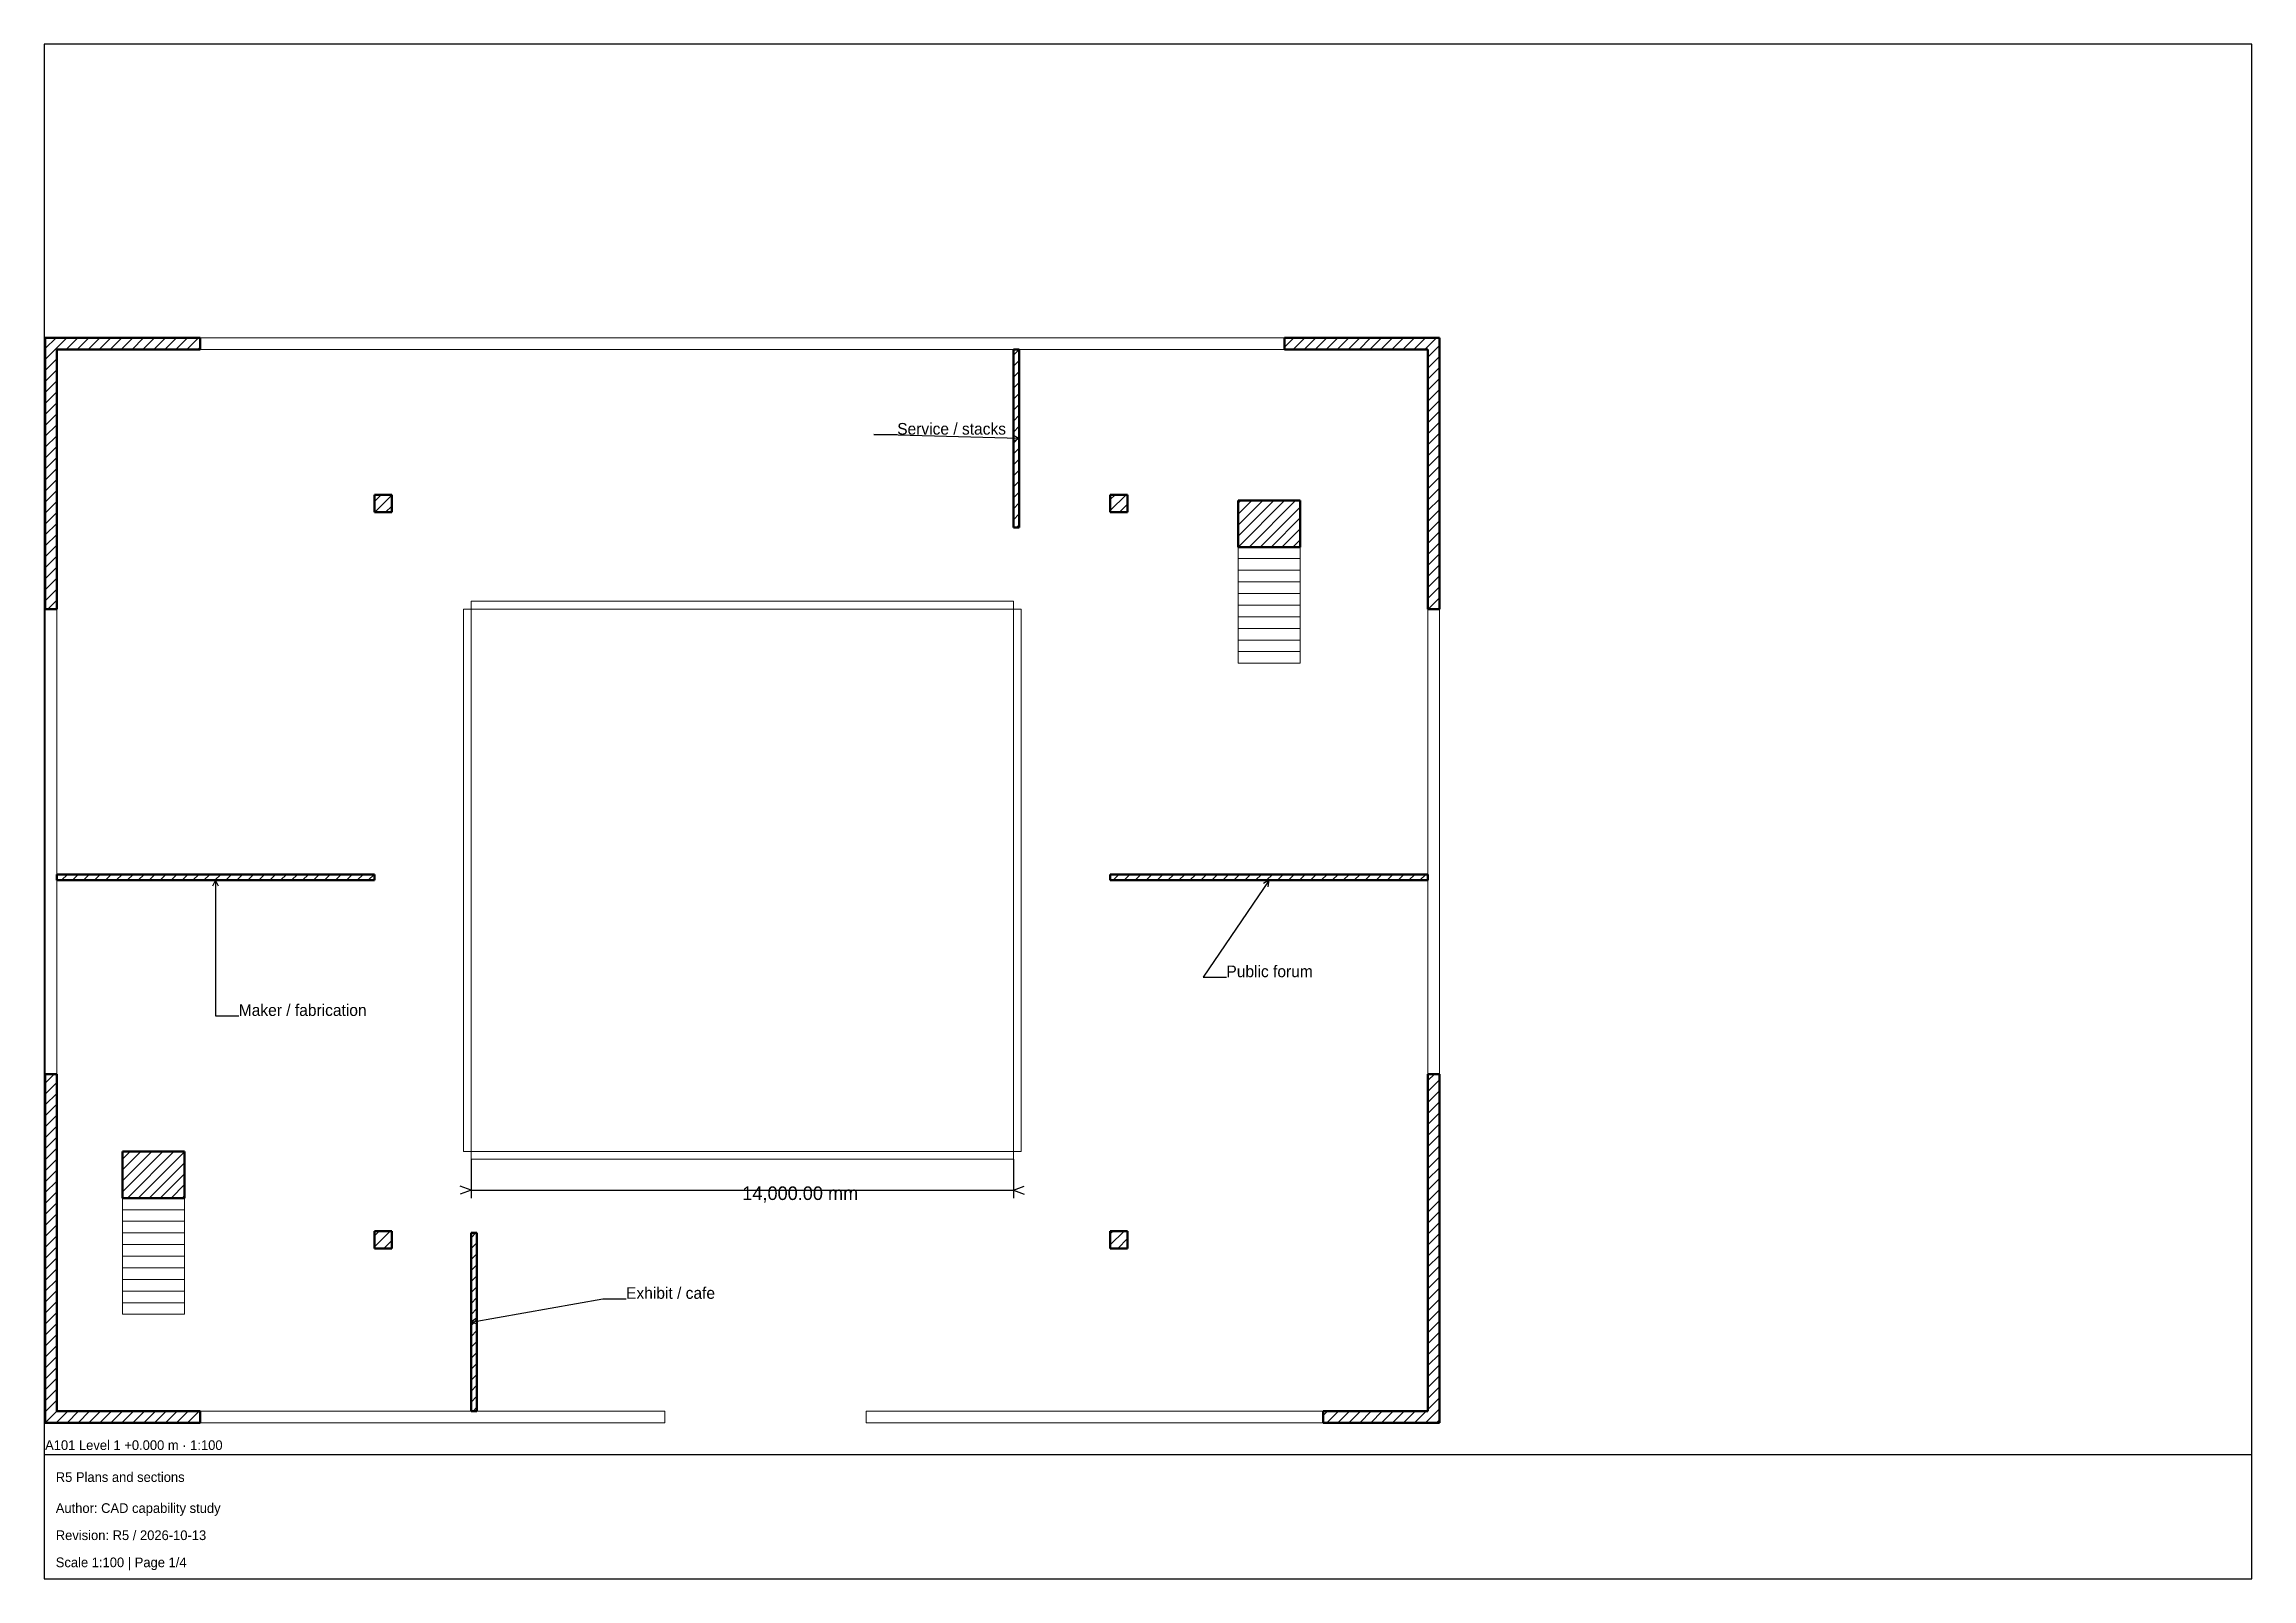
# Model space of a CAD drawing. Header units: millimetres. Extents: x 50012 to 50582, y 12 to 408.
import ezdxf

# ---------------------------------------------------------------- set-up
doc = ezdxf.new("R2010")
doc.units = ezdxf.units.MM
doc.layers.add('90 Derived drawings', color=7, linetype='CONTINUOUS', lineweight=25, true_color=0x202020)
doc.layers.add('Default', color=7, linetype='CONTINUOUS', lineweight=25, true_color=0x4f8cff)

msp = doc.modelspace()

# ---------------------------------------------------------------- linework, layer by layer
at = {"layer": '90 Derived drawings', "linetype": 'CONTINUOUS', "lineweight": 50, "true_color": 0x202020}
for p, q in [((50012.25, 332.25), (50012.25, 262.25)), ((50012.25, 332.25), (50052.25, 332.25)), ((50052.25, 332.25), (50052.25, 329.25)), ((50332.25, 332.25), (50332.25, 329.25)), ((50332.25, 332.25), (50372.25, 332.25)), ((50372.25, 332.25), (50372.25, 262.25)), ((50015.25, 329.25), (50015.25, 262.25)), ((50015.25, 329.25), (50052.25, 329.25)), ((50262.25, 329.25), (50262.25, 283.25)), ((50262.25, 329.25), (50263.75, 329.25)), ((50263.75, 329.25), (50263.75, 283.25)), ((50332.25, 329.25), (50369.25, 329.25)), ((50369.25, 329.25), (50369.25, 262.25)), ((50097.25, 291.75), (50097.25, 287.25)), ((50097.25, 291.75), (50101.75, 291.75)), ((50101.75, 291.75), (50101.75, 287.25)), ((50287.25, 291.75), (50287.25, 287.25)), ((50287.25, 291.75), (50291.75, 291.75)), ((50291.75, 291.75), (50291.75, 287.25)), ((50097.25, 287.25), (50101.75, 287.25)), ((50287.25, 287.25), (50291.75, 287.25)), ((50320.25, 290.25), (50320.25, 278.25)), ((50336.25, 290.25), (50320.25, 290.25)), ((50336.25, 290.25), (50336.25, 278.25)), ((50262.25, 283.25), (50263.75, 283.25)), ((50320.25, 278.25), (50336.25, 278.25)), ((50012.25, 262.25), (50015.25, 262.25)), ((50369.25, 262.25), (50372.25, 262.25)), ((50015.25, 193.75), (50015.25, 192.25)), ((50015.25, 193.75), (50097.25, 193.75)), ((50015.25, 192.25), (50097.25, 192.25)), ((50097.25, 193.75), (50097.25, 192.25)), ((50287.25, 193.75), (50287.25, 192.25)), ((50287.25, 193.75), (50369.25, 193.75)), ((50287.25, 192.25), (50369.25, 192.25)), ((50369.25, 193.75), (50369.25, 192.25)), ((50012.25, 142.25), (50012.25, 52.25)), ((50012.25, 142.25), (50015.25, 142.25)), ((50015.25, 142.25), (50015.25, 55.25)), ((50369.25, 142.25), (50369.25, 55.25)), ((50369.25, 142.25), (50372.25, 142.25)), ((50372.25, 142.25), (50372.25, 52.25)), ((50032.25, 122.25), (50032.25, 110.25)), ((50048.25, 122.25), (50032.25, 122.25)), ((50048.25, 122.25), (50048.25, 110.25)), ((50032.25, 110.25), (50048.25, 110.25)), ((50097.25, 101.75), (50097.25, 97.25)), ((50097.25, 101.75), (50101.75, 101.75)), ((50097.25, 97.25), (50101.75, 97.25)), ((50101.75, 101.75), (50101.75, 97.25)), ((50122.25, 101.25), (50122.25, 55.25)), ((50122.25, 101.25), (50123.75, 101.25)), ((50123.75, 101.25), (50123.75, 55.25)), ((50287.25, 101.75), (50287.25, 97.25)), ((50287.25, 101.75), (50291.75, 101.75)), ((50287.25, 97.25), (50291.75, 97.25)), ((50291.75, 101.75), (50291.75, 97.25)), ((50012.25, 52.25), (50052.25, 52.25)), ((50015.25, 55.25), (50052.25, 55.25)), ((50052.25, 55.25), (50052.25, 52.25)), ((50122.25, 55.25), (50123.75, 55.25)), ((50342.25, 55.25), (50342.25, 52.25)), ((50342.25, 55.25), (50369.25, 55.25)), ((50342.25, 52.25), (50372.25, 52.25))]:
    msp.add_line(p, q, dxfattribs=at)
at = {"layer": '90 Derived drawings', "linetype": 'CONTINUOUS', "lineweight": 13, "true_color": 0x202020}
for p, q in [((50012.25, 326.61), (50017.89, 332.25)), ((50012.25, 329.44), (50015.06, 332.25)), ((50017.72, 329.25), (50020.72, 332.25)), ((50020.55, 329.25), (50023.55, 332.25)), ((50023.38, 329.25), (50026.38, 332.25)), ((50026.21, 329.25), (50029.21, 332.25)), ((50029.03, 329.25), (50032.03, 332.25)), ((50031.86, 329.25), (50034.86, 332.25)), ((50034.69, 329.25), (50037.69, 332.25)), ((50037.52, 329.25), (50040.52, 332.25)), ((50040.35, 329.25), (50043.35, 332.25)), ((50043.18, 329.25), (50046.18, 332.25)), ((50046.01, 329.25), (50049.01, 332.25)), ((50048.83, 329.25), (50051.83, 332.25)), ((50332.25, 329.82), (50334.68, 332.25)), ((50334.5, 329.25), (50337.5, 332.25)), ((50337.33, 329.25), (50340.33, 332.25)), ((50340.16, 329.25), (50343.16, 332.25)), ((50342.99, 329.25), (50345.99, 332.25)), ((50345.82, 329.25), (50348.82, 332.25)), ((50348.65, 329.25), (50351.65, 332.25)), ((50351.48, 329.25), (50354.48, 332.25)), ((50354.3, 329.25), (50357.3, 332.25)), ((50357.13, 329.25), (50360.13, 332.25)), ((50359.96, 329.25), (50362.96, 332.25)), ((50362.79, 329.25), (50365.79, 332.25)), ((50365.62, 329.25), (50368.62, 332.25)), ((50368.45, 329.25), (50371.45, 332.25)), ((50012.25, 323.78), (50015.25, 326.78)), ((50051.66, 329.25), (50052.25, 329.84)), ((50262.25, 327.71), (50263.75, 329.21)), ((50262.25, 324.88), (50263.75, 326.38)), ((50369.25, 327.23), (50372.25, 330.23)), ((50369.25, 324.4), (50372.25, 327.4)), ((50012.25, 320.95), (50015.25, 323.95)), ((50012.25, 318.12), (50015.25, 321.12)), ((50262.25, 322.05), (50263.75, 323.55)), ((50262.25, 319.22), (50263.75, 320.72)), ((50369.25, 321.57), (50372.25, 324.57)), ((50369.25, 318.74), (50372.25, 321.74)), ((50012.25, 315.29), (50015.25, 318.29)), ((50012.25, 312.47), (50015.25, 315.47)), ((50262.25, 316.39), (50263.75, 317.89)), ((50262.25, 313.56), (50263.75, 315.06)), ((50369.25, 315.91), (50372.25, 318.91)), ((50369.25, 313.08), (50372.25, 316.08)), ((50012.25, 309.64), (50015.25, 312.64)), ((50012.25, 306.81), (50015.25, 309.81)), ((50262.25, 310.74), (50263.75, 312.24)), ((50262.25, 307.91), (50263.75, 309.41)), ((50369.25, 310.26), (50372.25, 313.26)), ((50369.25, 307.43), (50372.25, 310.43)), ((50012.25, 303.98), (50015.25, 306.98)), ((50012.25, 301.15), (50015.25, 304.15)), ((50262.25, 305.08), (50263.75, 306.58)), ((50262.25, 302.25), (50263.75, 303.75)), ((50369.25, 304.6), (50372.25, 307.6)), ((50369.25, 301.77), (50372.25, 304.77)), ((50012.25, 298.32), (50015.25, 301.32)), ((50012.25, 295.49), (50015.25, 298.49)), ((50262.25, 299.42), (50263.75, 300.92)), ((50262.25, 296.59), (50263.75, 298.09)), ((50369.25, 298.94), (50372.25, 301.94)), ((50369.25, 296.11), (50372.25, 299.11)), ((50012.25, 292.67), (50015.25, 295.67)), ((50012.25, 289.84), (50015.25, 292.84)), ((50097.25, 289.99), (50099.01, 291.75)), ((50097.34, 287.25), (50101.75, 291.66)), ((50262.25, 293.76), (50263.75, 295.26)), ((50262.25, 290.94), (50263.75, 292.44)), ((50287.25, 287.65), (50291.35, 291.75)), ((50287.25, 290.48), (50288.52, 291.75)), ((50369.25, 293.28), (50372.25, 296.28)), ((50369.25, 290.46), (50372.25, 293.46)), ((50012.25, 287.01), (50015.25, 290.01)), ((50012.25, 284.18), (50015.25, 287.18)), ((50100.17, 287.25), (50101.75, 288.83)), ((50262.25, 288.11), (50263.75, 289.61)), ((50262.25, 285.28), (50263.75, 286.78)), ((50289.68, 287.25), (50291.75, 289.32)), ((50320.25, 281.05), (50329.45, 290.25)), ((50320.25, 283.88), (50326.62, 290.25)), ((50320.25, 286.71), (50323.79, 290.25)), ((50320.25, 289.54), (50320.96, 290.25)), ((50320.27, 278.25), (50332.27, 290.25)), ((50323.1, 278.25), (50335.1, 290.25)), ((50325.93, 278.25), (50336.25, 288.57)), ((50328.76, 278.25), (50336.25, 285.74)), ((50369.25, 287.63), (50372.25, 290.63)), ((50369.25, 284.8), (50372.25, 287.8)), ((50012.25, 281.35), (50015.25, 284.35)), ((50012.25, 278.52), (50015.25, 281.52)), ((50263.05, 283.25), (50263.75, 283.95)), ((50331.59, 278.25), (50336.25, 282.91)), ((50334.42, 278.25), (50336.25, 280.08)), ((50369.25, 281.97), (50372.25, 284.97)), ((50369.25, 279.14), (50372.25, 282.14)), ((50369.25, 276.31), (50372.25, 279.31)), ((50012.25, 275.7), (50015.25, 278.7)), ((50012.25, 272.87), (50015.25, 275.87)), ((50369.25, 273.49), (50372.25, 276.49)), ((50369.25, 270.66), (50372.25, 273.66)), ((50012.25, 270.04), (50015.25, 273.04)), ((50012.25, 267.21), (50015.25, 270.21)), ((50369.25, 267.83), (50372.25, 270.83)), ((50369.25, 265), (50372.25, 268)), ((50012.25, 264.38), (50015.25, 267.38)), ((50012.95, 262.25), (50015.25, 264.55)), ((50369.33, 262.25), (50372.25, 265.17)), ((50372.16, 262.25), (50372.25, 262.34)), ((50016.49, 192.25), (50017.99, 193.75)), ((50019.31, 192.25), (50020.81, 193.75)), ((50022.14, 192.25), (50023.64, 193.75)), ((50024.97, 192.25), (50026.47, 193.75)), ((50027.8, 192.25), (50029.3, 193.75)), ((50030.63, 192.25), (50032.13, 193.75)), ((50033.46, 192.25), (50034.96, 193.75)), ((50036.28, 192.25), (50037.78, 193.75)), ((50039.11, 192.25), (50040.61, 193.75)), ((50041.94, 192.25), (50043.44, 193.75)), ((50044.77, 192.25), (50046.27, 193.75)), ((50047.6, 192.25), (50049.1, 193.75)), ((50050.43, 192.25), (50051.93, 193.75)), ((50053.26, 192.25), (50054.76, 193.75)), ((50056.08, 192.25), (50057.58, 193.75)), ((50058.91, 192.25), (50060.41, 193.75)), ((50061.74, 192.25), (50063.24, 193.75)), ((50064.57, 192.25), (50066.07, 193.75)), ((50067.4, 192.25), (50068.9, 193.75)), ((50070.23, 192.25), (50071.73, 193.75)), ((50073.05, 192.25), (50074.55, 193.75)), ((50075.88, 192.25), (50077.38, 193.75)), ((50078.71, 192.25), (50080.21, 193.75)), ((50081.54, 192.25), (50083.04, 193.75)), ((50084.37, 192.25), (50085.87, 193.75)), ((50087.2, 192.25), (50088.7, 193.75)), ((50090.02, 192.25), (50091.52, 193.75)), ((50092.85, 192.25), (50094.35, 193.75)), ((50095.68, 192.25), (50097.18, 193.75)), ((50288.01, 192.25), (50289.51, 193.75)), ((50290.84, 192.25), (50292.34, 193.75)), ((50293.67, 192.25), (50295.17, 193.75)), ((50296.5, 192.25), (50298, 193.75)), ((50299.33, 192.25), (50300.83, 193.75)), ((50302.16, 192.25), (50303.66, 193.75)), ((50304.99, 192.25), (50306.49, 193.75)), ((50307.81, 192.25), (50309.31, 193.75)), ((50310.64, 192.25), (50312.14, 193.75)), ((50313.47, 192.25), (50314.97, 193.75)), ((50316.3, 192.25), (50317.8, 193.75)), ((50319.13, 192.25), (50320.63, 193.75)), ((50321.96, 192.25), (50323.46, 193.75)), ((50324.78, 192.25), (50326.28, 193.75)), ((50327.61, 192.25), (50329.11, 193.75)), ((50330.44, 192.25), (50331.94, 193.75)), ((50333.27, 192.25), (50334.77, 193.75)), ((50336.1, 192.25), (50337.6, 193.75)), ((50338.93, 192.25), (50340.43, 193.75)), ((50341.75, 192.25), (50343.25, 193.75)), ((50344.58, 192.25), (50346.08, 193.75)), ((50347.41, 192.25), (50348.91, 193.75)), ((50350.24, 192.25), (50351.74, 193.75)), ((50353.07, 192.25), (50354.57, 193.75)), ((50355.9, 192.25), (50357.4, 193.75)), ((50358.73, 192.25), (50360.23, 193.75)), ((50361.55, 192.25), (50363.05, 193.75)), ((50364.38, 192.25), (50365.88, 193.75)), ((50367.21, 192.25), (50368.71, 193.75)), ((50012.25, 139.93), (50014.57, 142.25)), ((50012.25, 137.1), (50015.25, 140.1)), ((50012.25, 134.27), (50015.25, 137.27)), ((50369.25, 140.55), (50370.95, 142.25)), ((50369.25, 137.72), (50372.25, 140.72)), ((50369.25, 134.89), (50372.25, 137.89)), ((50012.25, 131.45), (50015.25, 134.45)), ((50012.25, 128.62), (50015.25, 131.62)), ((50369.25, 132.06), (50372.25, 135.06)), ((50369.25, 129.24), (50372.25, 132.24)), ((50012.25, 125.79), (50015.25, 128.79)), ((50012.25, 122.96), (50015.25, 125.96)), ((50369.25, 126.41), (50372.25, 129.41)), ((50369.25, 123.58), (50372.25, 126.58)), ((50012.25, 120.13), (50015.25, 123.13)), ((50012.25, 117.3), (50015.25, 120.3)), ((50032.25, 111.85), (50042.65, 122.25)), ((50032.25, 114.68), (50039.82, 122.25)), ((50032.25, 117.5), (50037, 122.25)), ((50032.25, 120.33), (50034.17, 122.25)), ((50033.48, 110.25), (50045.48, 122.25)), ((50036.31, 110.25), (50048.25, 122.19)), ((50369.25, 120.75), (50372.25, 123.75)), ((50369.25, 117.92), (50372.25, 120.92)), ((50012.25, 114.48), (50015.25, 117.48)), ((50012.25, 111.65), (50015.25, 114.65)), ((50039.14, 110.25), (50048.25, 119.36)), ((50041.97, 110.25), (50048.25, 116.53)), ((50369.25, 115.09), (50372.25, 118.09)), ((50369.25, 112.27), (50372.25, 115.27)), ((50012.25, 108.82), (50015.25, 111.82)), ((50012.25, 105.99), (50015.25, 108.99)), ((50044.79, 110.25), (50048.25, 113.71)), ((50047.62, 110.25), (50048.25, 110.88)), ((50369.25, 109.44), (50372.25, 112.44)), ((50369.25, 106.61), (50372.25, 109.61)), ((50012.25, 103.16), (50015.25, 106.16)), ((50012.25, 100.33), (50015.25, 103.33)), ((50369.25, 103.78), (50372.25, 106.78)), ((50369.25, 100.95), (50372.25, 103.95)), ((50012.25, 97.5), (50015.25, 100.5)), ((50012.25, 94.68), (50015.25, 97.68)), ((50097.25, 97.65), (50101.35, 101.75)), ((50097.25, 100.48), (50098.52, 101.75)), ((50099.68, 97.25), (50101.75, 99.32)), ((50122.25, 100.02), (50123.48, 101.25)), ((50122.25, 97.2), (50123.75, 98.7)), ((50287.25, 98.15), (50290.85, 101.75)), ((50287.25, 100.98), (50288.02, 101.75)), ((50289.18, 97.25), (50291.75, 99.82)), ((50369.25, 98.12), (50372.25, 101.12)), ((50369.25, 95.29), (50372.25, 98.29)), ((50012.25, 91.85), (50015.25, 94.85)), ((50012.25, 89.02), (50015.25, 92.02)), ((50122.25, 94.37), (50123.75, 95.87)), ((50122.25, 91.54), (50123.75, 93.04)), ((50369.25, 92.47), (50372.25, 95.47)), ((50369.25, 89.64), (50372.25, 92.64)), ((50012.25, 86.19), (50015.25, 89.19)), ((50012.25, 83.36), (50015.25, 86.36)), ((50122.25, 88.71), (50123.75, 90.21)), ((50122.25, 85.88), (50123.75, 87.38)), ((50369.25, 86.81), (50372.25, 89.81)), ((50369.25, 83.98), (50372.25, 86.98)), ((50012.25, 80.53), (50015.25, 83.53)), ((50012.25, 77.71), (50015.25, 80.71)), ((50122.25, 83.05), (50123.75, 84.55)), ((50122.25, 80.23), (50123.75, 81.73)), ((50369.25, 81.15), (50372.25, 84.15)), ((50369.25, 78.32), (50372.25, 81.32)), ((50012.25, 74.88), (50015.25, 77.88)), ((50012.25, 72.05), (50015.25, 75.05)), ((50122.25, 77.4), (50123.75, 78.9)), ((50122.25, 74.57), (50123.75, 76.07)), ((50369.25, 75.5), (50372.25, 78.5)), ((50369.25, 72.67), (50372.25, 75.67)), ((50012.25, 69.22), (50015.25, 72.22)), ((50012.25, 66.39), (50015.25, 69.39)), ((50122.25, 71.74), (50123.75, 73.24)), ((50122.25, 68.91), (50123.75, 70.41)), ((50369.25, 69.84), (50372.25, 72.84)), ((50369.25, 67.01), (50372.25, 70.01)), ((50012.25, 63.56), (50015.25, 66.56)), ((50012.25, 60.74), (50015.25, 63.74)), ((50122.25, 66.08), (50123.75, 67.58)), ((50122.25, 63.26), (50123.75, 64.76)), ((50369.25, 64.18), (50372.25, 67.18)), ((50369.25, 61.35), (50372.25, 64.35)), ((50012.25, 57.91), (50015.25, 60.91)), ((50012.25, 55.08), (50015.25, 58.08)), ((50122.25, 60.43), (50123.75, 61.93)), ((50122.25, 57.6), (50123.75, 59.1)), ((50369.25, 58.53), (50372.25, 61.53)), ((50369.25, 55.7), (50372.25, 58.7)), ((50012.25, 52.25), (50015.25, 55.25)), ((50015.08, 52.25), (50018.08, 55.25)), ((50017.91, 52.25), (50020.91, 55.25)), ((50020.74, 52.25), (50023.74, 55.25)), ((50023.56, 52.25), (50026.56, 55.25)), ((50026.39, 52.25), (50029.39, 55.25)), ((50029.22, 52.25), (50032.22, 55.25)), ((50032.05, 52.25), (50035.05, 55.25)), ((50034.88, 52.25), (50037.88, 55.25)), ((50037.71, 52.25), (50040.71, 55.25)), ((50040.53, 52.25), (50043.53, 55.25)), ((50043.36, 52.25), (50046.36, 55.25)), ((50046.19, 52.25), (50049.19, 55.25)), ((50049.02, 52.25), (50052.02, 55.25)), ((50051.85, 52.25), (50052.25, 52.65)), ((50122.73, 55.25), (50123.75, 56.27)), ((50342.25, 54.15), (50343.35, 55.25)), ((50343.18, 52.25), (50346.18, 55.25)), ((50346, 52.25), (50349, 55.25)), ((50348.83, 52.25), (50351.83, 55.25)), ((50351.66, 52.25), (50354.66, 55.25)), ((50354.49, 52.25), (50357.49, 55.25)), ((50357.32, 52.25), (50360.32, 55.25)), ((50360.15, 52.25), (50363.15, 55.25)), ((50362.97, 52.25), (50365.97, 55.25)), ((50365.8, 52.25), (50368.8, 55.25)), ((50368.63, 52.25), (50372.25, 55.87)), ((50371.46, 52.25), (50372.25, 53.04))]:
    msp.add_line(p, q, dxfattribs=at)
at = {"layer": '90 Derived drawings', "linetype": 'CONTINUOUS', "lineweight": 18, "true_color": 0x202020}
for p, q in [((50052.25, 332.25), (50332.25, 332.25)), ((50052.25, 329.25), (50262.25, 329.25)), ((50263.75, 329.25), (50332.25, 329.25)), ((50320.25, 278.25), (50320.25, 275.25)), ((50320.25, 275.25), (50320.25, 272.25)), ((50320.25, 275.25), (50336.25, 275.25)), ((50336.25, 278.25), (50336.25, 275.25)), ((50336.25, 275.25), (50336.25, 272.25)), ((50320.25, 272.25), (50320.25, 269.25)), ((50320.25, 272.25), (50336.25, 272.25)), ((50320.25, 269.25), (50320.25, 266.25)), ((50320.25, 269.25), (50336.25, 269.25)), ((50336.25, 272.25), (50336.25, 269.25)), ((50336.25, 269.25), (50336.25, 266.25)), ((50012.25, 262.25), (50012.25, 142.25)), ((50015.25, 262.25), (50015.25, 193.75)), ((50120.25, 122.25), (50120.25, 262.25)), ((50120.25, 262.25), (50122.25, 262.25)), ((50122.25, 262.25), (50122.25, 264.25)), ((50122.25, 264.25), (50262.25, 264.25)), ((50122.25, 262.25), (50262.25, 262.25)), ((50122.25, 122.25), (50122.25, 262.25)), ((50262.25, 262.25), (50262.25, 264.25)), ((50262.25, 122.25), (50262.25, 262.25)), ((50262.25, 262.25), (50264.25, 262.25)), ((50264.25, 122.25), (50264.25, 262.25)), ((50320.25, 266.25), (50320.25, 263.25)), ((50320.25, 266.25), (50336.25, 266.25)), ((50320.25, 263.25), (50320.25, 260.25)), ((50320.25, 263.25), (50336.25, 263.25)), ((50336.25, 266.25), (50336.25, 263.25)), ((50336.25, 263.25), (50336.25, 260.25)), ((50369.25, 262.25), (50369.25, 193.75)), ((50372.25, 262.25), (50372.25, 142.25)), ((50320.25, 260.25), (50320.25, 257.25)), ((50320.25, 260.25), (50336.25, 260.25)), ((50320.25, 257.25), (50320.25, 254.25)), ((50320.25, 257.25), (50336.25, 257.25)), ((50336.25, 260.25), (50336.25, 257.25)), ((50336.25, 257.25), (50336.25, 254.25)), ((50320.25, 254.25), (50320.25, 251.25)), ((50320.25, 254.25), (50336.25, 254.25)), ((50320.25, 251.25), (50320.25, 248.25)), ((50320.25, 251.25), (50336.25, 251.25)), ((50336.25, 254.25), (50336.25, 251.25)), ((50336.25, 251.25), (50336.25, 248.25)), ((50320.25, 248.25), (50336.25, 248.25)), ((50015.25, 192.25), (50015.25, 142.25)), ((50369.25, 192.25), (50369.25, 142.25)), ((50120.25, 122.25), (50122.25, 122.25)), ((50122.25, 120.25), (50122.25, 122.25)), ((50122.25, 122.25), (50262.25, 122.25)), ((50122.25, 120.25), (50262.25, 120.25)), ((50262.25, 120.25), (50262.25, 122.25)), ((50262.25, 122.25), (50264.25, 122.25)), ((50032.25, 110.25), (50032.25, 107.25)), ((50048.25, 110.25), (50048.25, 107.25)), ((50032.25, 107.25), (50032.25, 104.25)), ((50032.25, 107.25), (50048.25, 107.25)), ((50032.25, 104.25), (50032.25, 101.25)), ((50032.25, 104.25), (50048.25, 104.25)), ((50048.25, 107.25), (50048.25, 104.25)), ((50048.25, 104.25), (50048.25, 101.25)), ((50032.25, 101.25), (50032.25, 98.25)), ((50032.25, 101.25), (50048.25, 101.25)), ((50032.25, 98.25), (50032.25, 95.25)), ((50032.25, 98.25), (50048.25, 98.25)), ((50048.25, 101.25), (50048.25, 98.25)), ((50048.25, 98.25), (50048.25, 95.25)), ((50032.25, 95.25), (50032.25, 92.25)), ((50032.25, 95.25), (50048.25, 95.25)), ((50032.25, 92.25), (50032.25, 89.25)), ((50032.25, 92.25), (50048.25, 92.25)), ((50048.25, 95.25), (50048.25, 92.25)), ((50048.25, 92.25), (50048.25, 89.25)), ((50032.25, 89.25), (50032.25, 86.25)), ((50032.25, 89.25), (50048.25, 89.25)), ((50032.25, 86.25), (50032.25, 83.25)), ((50032.25, 86.25), (50048.25, 86.25)), ((50048.25, 89.25), (50048.25, 86.25)), ((50048.25, 86.25), (50048.25, 83.25)), ((50032.25, 83.25), (50032.25, 80.25)), ((50032.25, 83.25), (50048.25, 83.25)), ((50032.25, 80.25), (50048.25, 80.25)), ((50048.25, 83.25), (50048.25, 80.25)), ((50052.25, 55.25), (50122.25, 55.25)), ((50052.25, 52.25), (50172.25, 52.25)), ((50123.75, 55.25), (50172.25, 55.25)), ((50172.25, 52.25), (50172.25, 55.25)), ((50224.25, 52.25), (50224.25, 55.25)), ((50224.25, 55.25), (50342.25, 55.25)), ((50224.25, 52.25), (50342.25, 52.25))]:
    msp.add_line(p, q, dxfattribs=at)
at = {"layer": '90 Derived drawings', "linetype": 'CONTINUOUS', "lineweight": 25, "true_color": 0x202020}
for points in [[(50263.75, 306.25, 0), (50226.25, 307.25, 0), (50232.25, 307.25, 0)], [(50262.23, 305.54, 0), (50263.75, 306.25, 0), (50262.27, 307.04, 0)], [(50057, 190.75, 0), (50056.25, 192.25, 0), (50055.5, 190.75, 0)], [(50056.25, 192.25, 0), (50056.25, 157.25, 0), (50062.25, 157.25, 0)], [(50328.25, 192.25, 0), (50311.25, 167.25, 0), (50317.25, 167.25, 0)], [(50328.03, 190.59, 0), (50328.25, 192.25, 0), (50326.79, 191.43, 0)], [(50122.25, 120.25, 0), (50122.25, 110.25, 0)], [(50262.25, 120.25, 0), (50262.25, 110.25, 0)], [(50122.25, 112.25, 0), (50119.43, 113.28, 0)], [(50122.25, 112.25, 0), (50119.43, 111.22, 0)], [(50122.25, 112.25, 0), (50262.25, 112.25, 0)], [(50262.25, 112.25, 0), (50265.07, 113.28, 0)], [(50262.25, 112.25, 0), (50265.07, 111.22, 0)], [(50122.25, 78.25, 0), (50156.25, 84.25, 0), (50162.25, 84.25, 0)], [(50123.6, 79.25, 0), (50122.25, 78.25, 0), (50123.86, 77.77, 0)]]:
    msp.add_polyline3d(points, dxfattribs=at)
at = {"layer": 'Default', "linetype": 'CONTINUOUS', "lineweight": 25, "true_color": 0x4f8cff}
for points in [[(50012, 12), (50582, 12), (50582, 408), (50012, 408)], [(50012, 12), (50582, 12), (50582, 44), (50012, 44)]]:
    msp.add_lwpolyline(points, close=True, dxfattribs=at)

# ---------------------------------------------------------------- texts
at = {"layer": '90 Derived drawings', "linetype": 'CONTINUOUS', "lineweight": 25, "true_color": 0x202020}
for s, height, p in [('Service / stacks', 3, (50232.25, 307.25)), ('Public forum', 3, (50317.25, 167.25)), ('Maker / fabrication', 3, (50062.25, 157.25)), ('14,000.00 mm', 3.5, (50192.25, 109.75)), ('Exhibit / cafe', 3, (50162.25, 84.25)), ('A101 Level 1 +0.000 m · 1:100', 2.5, (50012.25, 45.25))]:
    msp.add_text(s, height=height, dxfattribs=at).set_placement(p)
at = {"layer": 'Default', "linetype": 'CONTINUOUS', "lineweight": 25, "true_color": 0x4f8cff}
for s, p in [('R5 Plans and sections', (50015, 37)), ('Author: CAD capability study', (50015, 29)), ('Revision: R5 / 2026-10-13', (50015, 22)), ('Scale 1:100 | Page 1/4', (50015, 15))]:
    msp.add_text(s, height=2.5, dxfattribs=at).set_placement(p)

doc.saveas('drawing.dxf')
